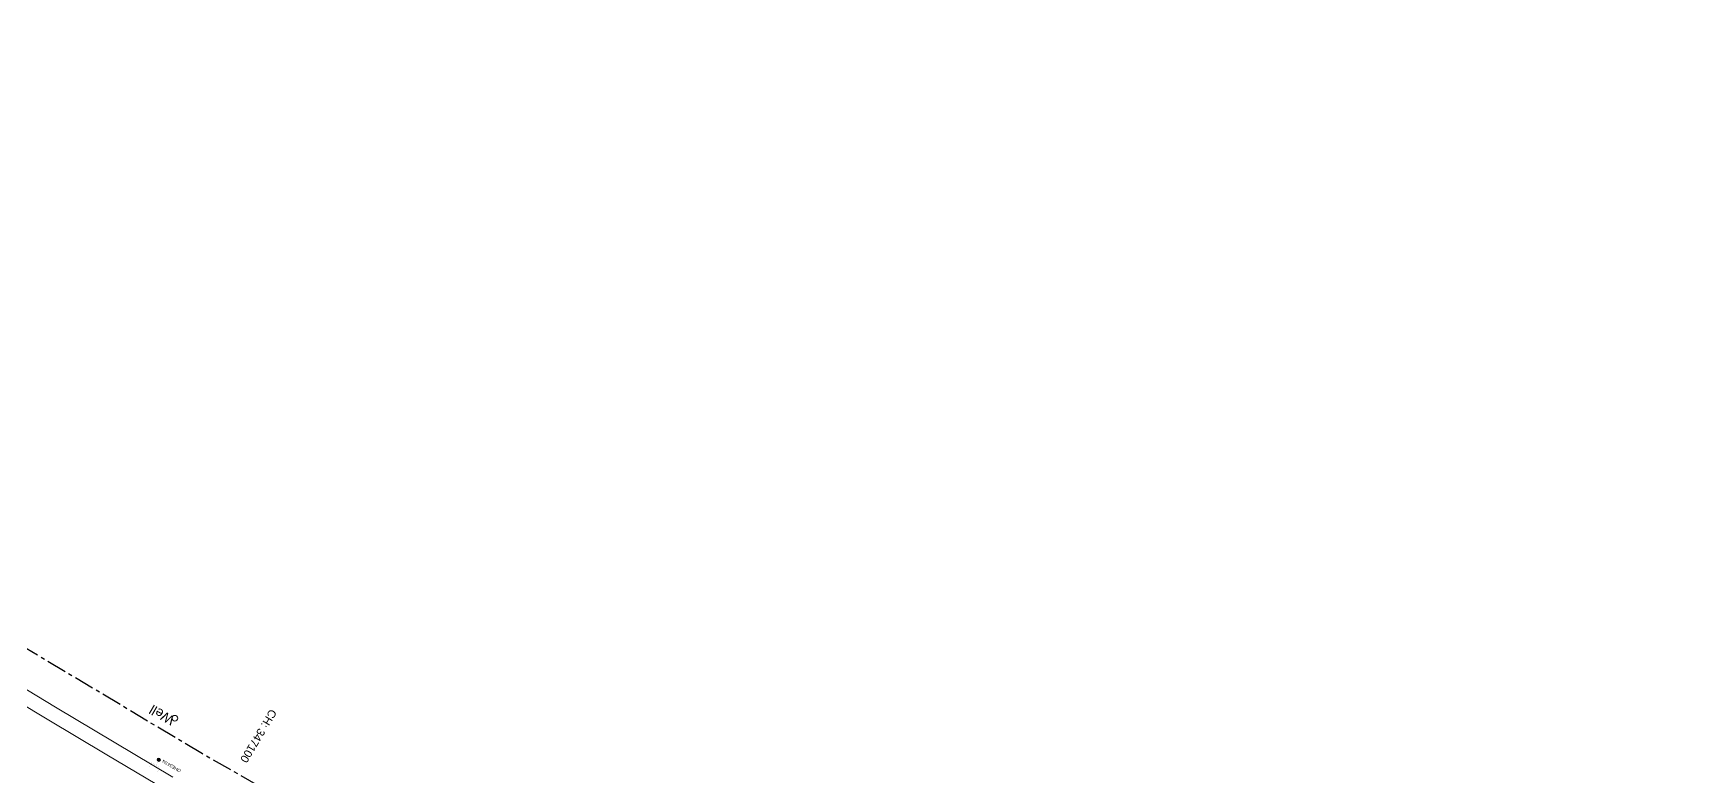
# Model space of a CAD drawing. Header units: metres. Extents: x 593168 to 611286, y 3401475 to 3412398.
# Drawn here: x 605115 to 605632, y 3405181 to 3405413 of the extents above; entities that cross this region are included whole.
import ezdxf

# ---------------------------------------------------------------- set-up
doc = ezdxf.new("R2010")
doc.units = ezdxf.units.M
doc.header["$MEASUREMENT"] = 0
doc.linetypes.add('CENTER', pattern=[2, 1.25, -0.25, 0.25, -0.25])
for name, color, linetype, lineweight in [('Existing IR Chainage', 7, 'Continuous', 0), ('Existing IR Track', 143, 'Continuous', 0), ('OHE MAST', 8, 'Continuous', 0), ('OHE MAST TEXT', 8, 'Continuous', 0), ('Well', 5, 'Continuous', 0)]:
    doc.layers.add(name, color=color, linetype=linetype, lineweight=lineweight)
doc.layers.add('Existing Railway Boundary', color=7, linetype='CENTER')
doc.styles.get("Standard").update_dxf_attribs({"font": 'arial_0.ttf'})
doc.styles.add('Style-Arial', font='arial_0.ttf')

# ---------------------------------------------------------------- blocks, each defined once
blk = doc.blocks.new('OHE MAST')
h = blk.add_hatch(color=256)
h.dxf.hatch_style = 1
edge = h.paths.add_edge_path()
edge.add_arc((0, 0), 0.514, 0, 360)
at = {"const_width": 0.01}
for points in [[(1.5, 3.5), (1.5, 2), (-1.5, 2), (-1.5, 3.5)], [(0, 2), (0, 0)]]:
    blk.add_lwpolyline(points, dxfattribs=at)
blk.add_circle((0, 0), 0.514)

msp = doc.modelspace()

# ---------------------------------------------------------------- linework, layer by layer
at = {"layer": 'Existing IR Track', "flags": 128}
for points in [[(605158.2605, 3405180.5087), (605139.9897, 3405191.4218), (605121.6154, 3405202.3969), (605103.4518, 3405213.2947)], [(605156.0502, 3405176.5219), (605137.6411, 3405187.4992), (605119.0059, 3405198.6114), (605101.0743, 3405209.3218)]]:
    msp.add_lwpolyline(points, dxfattribs=at)
at = {"layer": 'Existing Railway Boundary', "ltscale": 5}
msp.add_lwpolyline([(605649.4918, 3404897.9326), (605605.2802, 3404925.7801), (605533.3998, 3404970.0357), (605489.7388, 3404994.5143), (605453.7088, 3405017.4089), (605431.5793, 3405032.9019), (605298.5889, 3405108.5851), (605254.619, 3405133.7955), (605255.357, 3405137.0002), (605241.1596, 3405145.0171), (605219.6297, 3405157.6928), (605211.1538, 3405163.0218), (605167.5319, 3405187.7922), (605052.5854, 3405256.546), (605008.7368, 3405283.4587), (604980.8543, 3405299.12), (604964.9672, 3405309.9316), (604877.7945, 3405359.0988), (604833.184, 3405384.9103), (604790.1731, 3405411.3092), (604755.2862, 3405430.6086), (604747.1398, 3405436.6776), (604659.1105, 3405488.9196), (604078.9713, 3405836.4599)], dxfattribs=at)
at = {"layer": 'Well'}
msp.add_circle((605158.8874, 3405198.9397, 260.3948), 0.8955, dxfattribs=at)

# ---------------------------------------------------------------- block references
at = {"layer": 'OHE MAST', "rotation": 149.0208306544456}
msp.add_blockref('OHE MAST', (605153.8881, 3405185.9592), dxfattribs=at)

# ---------------------------------------------------------------- texts
at = {"layer": 'Existing IR Chainage', "color": 7, "lineweight": 0, "insert": (605180.2412, 3405185.3796), "char_height": 2.5, "attachment_point": 6, "rotation": 239.183072, "line_spacing_factor": 0.60036, "style": 'Style-Arial'}
msp.add_mtext('CH: 347100', dxfattribs=at)
at = {"layer": 'OHE MAST TEXT'}
msp.add_text('OHE347/4', height=1, rotation=149, dxfattribs=at).set_placement((605160.927, 3405182.775, 263.012))
at = {"layer": 'Well'}
msp.add_text('Well', height=3, rotation=149.722073, dxfattribs=at).set_placement((605159.1369, 3405199.1918, 156.3202))

doc.saveas('drawing.dxf')
